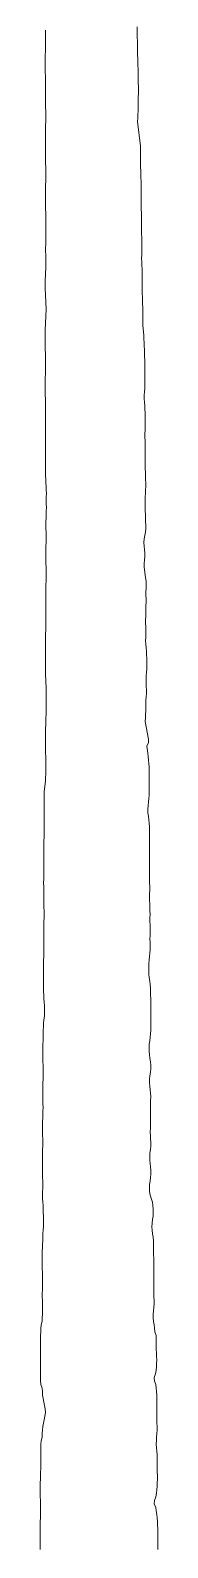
# Model space of a CAD drawing. Extents: x -16 to 11205, y -14909 to 147.
# Drawn here: x 55.02 to 55.73, y 16 to 25.16 of the extents above; entities that cross this region are included whole.
import ezdxf

# ---------------------------------------------------------------- set-up
doc = ezdxf.new("R2010")
doc.units = 0
doc.layers.get('0').update_dxf_attribs({"color": 1, "linetype": 'CONTINUOUS', "lineweight": 15, "true_color": 0xff0000})

msp = doc.modelspace()

# ---------------------------------------------------------------- linework, layer by layer
for p, q in [((55.0536, 25.1555), (55.0538, 25.1343)), ((55.0538, 25.1343), (55.0541, 25.1131)), ((55.0541, 25.1131), (55.0543, 25.092)), ((55.0543, 25.092), (55.0544, 25.0708)), ((55.6059, 25.1553), (55.6058, 25.1765)), ((55.6061, 25.1341), (55.6059, 25.1553)), ((55.6065, 25.113), (55.6061, 25.1341)), ((55.607, 25.0918), (55.6065, 25.113)), ((55.6074, 25.0707), (55.607, 25.0918)), ((55.053, 25.0074), (55.0525, 24.9862)), ((55.0536, 25.0285), (55.053, 25.0074)), ((55.0542, 25.0497), (55.0536, 25.0285)), ((55.0544, 25.0708), (55.0542, 25.0497)), ((55.6077, 25.0495), (55.6074, 25.0707)), ((55.6081, 25.0283), (55.6077, 25.0495)), ((55.6085, 25.0072), (55.6081, 25.0283)), ((55.6088, 24.986), (55.6085, 25.0072)), ((55.0525, 24.9862), (55.0523, 24.9649)), ((55.0523, 24.9649), (55.0524, 24.9437)), ((55.0524, 24.9437), (55.0527, 24.9225)), ((55.0527, 24.9225), (55.0533, 24.9013)), ((55.6093, 24.9648), (55.6088, 24.986)), ((55.61, 24.9437), (55.6093, 24.9648)), ((55.6106, 24.9225), (55.61, 24.9437)), ((55.6111, 24.9014), (55.6106, 24.9225)), ((55.0533, 24.9013), (55.0541, 24.8801)), ((55.0541, 24.8801), (55.0548, 24.859)), ((55.055, 24.8167), (55.0545, 24.7956)), ((55.0548, 24.859), (55.0552, 24.8379)), ((55.0552, 24.8379), (55.055, 24.8167)), ((55.6115, 24.8802), (55.6111, 24.9014)), ((55.612, 24.859), (55.6115, 24.8802)), ((55.6125, 24.8378), (55.612, 24.859)), ((55.6129, 24.8167), (55.6125, 24.8378)), ((55.613, 24.7954), (55.6129, 24.8167)), ((55.054, 24.7744), (55.0538, 24.7532)), ((55.0538, 24.7532), (55.0539, 24.732)), ((55.0539, 24.732), (55.0543, 24.7108)), ((55.0545, 24.7956), (55.054, 24.7744)), ((55.6116, 24.7107), (55.6118, 24.7319)), ((55.6118, 24.7319), (55.6123, 24.7531)), ((55.6123, 24.7531), (55.6128, 24.7742)), ((55.6128, 24.7742), (55.613, 24.7954)), ((55.0543, 24.7108), (55.0549, 24.6897)), ((55.0549, 24.6897), (55.0556, 24.6685)), ((55.0556, 24.6685), (55.0559, 24.6474)), ((55.0559, 24.6474), (55.0559, 24.6262)), ((55.6086, 24.6261), (55.61, 24.6472)), ((55.61, 24.6472), (55.611, 24.6684)), ((55.611, 24.6684), (55.6116, 24.6895)), ((55.6116, 24.6895), (55.6116, 24.7107)), ((55.0543, 24.5415), (55.0541, 24.5204)), ((55.0546, 24.5627), (55.0543, 24.5415)), ((55.0551, 24.5839), (55.0546, 24.5627)), ((55.0556, 24.6051), (55.0551, 24.5839)), ((55.0559, 24.6262), (55.0556, 24.6051)), ((55.6079, 24.6049), (55.6086, 24.6261)), ((55.6252, 24.4565), (55.6079, 24.6049)), ((55.0541, 24.5204), (55.0542, 24.4992)), ((55.0542, 24.4992), (55.0543, 24.478)), ((55.0543, 24.478), (55.0544, 24.4568)), ((55.0544, 24.4568), (55.0544, 24.4356)), ((55.6256, 24.4354), (55.6252, 24.4565)), ((55.0544, 24.4356), (55.0543, 24.4144)), ((55.0543, 24.4144), (55.0543, 24.3933)), ((55.0543, 24.3933), (55.0544, 24.3721)), ((55.0544, 24.3721), (55.0549, 24.3509)), ((55.625, 24.3719), (55.6252, 24.3931)), ((55.6254, 24.3507), (55.625, 24.3719)), ((55.6252, 24.3931), (55.6256, 24.4143)), ((55.6256, 24.4143), (55.6256, 24.4354)), ((55.0549, 24.3509), (55.0556, 24.3297)), ((55.0556, 24.3297), (55.0559, 24.3086)), ((55.0558, 24.2663), (55.0557, 24.2451)), ((55.0559, 24.2874), (55.0558, 24.2663)), ((55.0559, 24.3086), (55.0559, 24.2874)), ((55.6261, 24.3295), (55.6254, 24.3507)), ((55.6269, 24.3083), (55.6261, 24.3295)), ((55.6277, 24.2872), (55.6269, 24.3083)), ((55.6283, 24.2661), (55.6277, 24.2872)), ((55.629, 24.2449), (55.6283, 24.2661)), ((55.0543, 24.1816), (55.0541, 24.1604)), ((55.0548, 24.2028), (55.0543, 24.1816)), ((55.0553, 24.224), (55.0548, 24.2028)), ((55.0557, 24.2451), (55.0553, 24.224)), ((55.6296, 24.2238), (55.629, 24.2449)), ((55.63, 24.2026), (55.6296, 24.2238)), ((55.6303, 24.1815), (55.63, 24.2026)), ((55.6305, 24.1603), (55.6303, 24.1815)), ((55.0541, 24.1604), (55.0542, 24.1392)), ((55.0542, 24.1392), (55.0546, 24.118)), ((55.0546, 24.118), (55.055, 24.0968)), ((55.055, 24.0968), (55.0554, 24.0757)), ((55.6303, 24.0968), (55.6304, 24.118)), ((55.6304, 24.0756), (55.6303, 24.0968)), ((55.6304, 24.118), (55.6305, 24.1391)), ((55.6305, 24.1391), (55.6305, 24.1603)), ((55.0554, 24.0757), (55.0557, 24.0545)), ((55.0557, 24.0545), (55.056, 24.0333)), ((55.056, 24.0333), (55.0564, 24.0122)), ((55.0564, 24.0122), (55.0569, 23.991)), ((55.0569, 23.991), (55.0572, 23.9699)), ((55.6307, 24.0544), (55.6304, 24.0756)), ((55.6312, 24.0333), (55.6307, 24.0544)), ((55.6316, 24.0121), (55.6312, 24.0333)), ((55.6318, 23.9909), (55.6316, 24.0121)), ((55.6319, 23.9698), (55.6318, 23.9909)), ((55.0567, 23.9064), (55.0562, 23.8852)), ((55.0571, 23.9275), (55.0567, 23.9064)), ((55.0573, 23.9487), (55.0571, 23.9275)), ((55.0572, 23.9699), (55.0573, 23.9487)), ((55.6321, 23.9486), (55.6319, 23.9698)), ((55.6325, 23.9274), (55.6321, 23.9486)), ((55.6331, 23.9063), (55.6325, 23.9274)), ((55.6337, 23.8851), (55.6331, 23.9063)), ((55.0558, 23.864), (55.0554, 23.8429)), ((55.0554, 23.8429), (55.0554, 23.8217)), ((55.0554, 23.8217), (55.0556, 23.8005)), ((55.0562, 23.8852), (55.0558, 23.864)), ((55.6329, 23.8004), (55.6337, 23.8215)), ((55.6342, 23.8639), (55.6337, 23.8851)), ((55.6337, 23.8215), (55.6343, 23.8427)), ((55.6343, 23.8427), (55.6342, 23.8639)), ((55.0555, 23.7159), (55.0547, 23.6948)), ((55.0561, 23.737), (55.0555, 23.7159)), ((55.0556, 23.8005), (55.056, 23.7793)), ((55.056, 23.7793), (55.0562, 23.7582)), ((55.0562, 23.7582), (55.0561, 23.737)), ((55.6324, 23.7792), (55.6329, 23.8004)), ((55.6328, 23.7581), (55.6324, 23.7792)), ((55.6339, 23.7369), (55.6328, 23.7581)), ((55.6352, 23.7158), (55.6339, 23.7369)), ((55.053, 23.6524), (55.0526, 23.6312)), ((55.0526, 23.6312), (55.0526, 23.6099)), ((55.0538, 23.6736), (55.053, 23.6524)), ((55.0547, 23.6948), (55.0538, 23.6736)), ((55.6361, 23.6946), (55.6352, 23.7158)), ((55.6358, 23.6099), (55.6359, 23.631)), ((55.6359, 23.631), (55.6362, 23.6522)), ((55.6363, 23.6734), (55.6361, 23.6946)), ((55.6362, 23.6522), (55.6363, 23.6734)), ((55.0526, 23.6099), (55.0529, 23.5886)), ((55.0529, 23.5886), (55.0536, 23.5674)), ((55.0536, 23.5674), (55.0546, 23.5462)), ((55.0546, 23.5462), (55.0557, 23.5251)), ((55.6358, 23.5887), (55.6358, 23.6099)), ((55.6362, 23.5676), (55.6358, 23.5887)), ((55.6368, 23.5465), (55.6362, 23.5676)), ((55.6376, 23.5253), (55.6368, 23.5465)), ((55.0557, 23.5251), (55.0568, 23.504)), ((55.0568, 23.504), (55.0576, 23.4829)), ((55.0575, 23.4618), (55.0571, 23.4406)), ((55.0576, 23.4829), (55.0575, 23.4618)), ((55.6385, 23.5042), (55.6376, 23.5253)), ((55.6393, 23.483), (55.6385, 23.5042)), ((55.6396, 23.4617), (55.6393, 23.483)), ((55.6396, 23.4405), (55.6396, 23.4617)), ((55.0533, 23.356), (55.0531, 23.3348)), ((55.0539, 23.3772), (55.0533, 23.356)), ((55.055, 23.3984), (55.0539, 23.3772)), ((55.0561, 23.4195), (55.055, 23.3984)), ((55.0571, 23.4406), (55.0561, 23.4195)), ((55.6392, 23.377), (55.6393, 23.3981)), ((55.6458, 23.3132), (55.6392, 23.377)), ((55.6393, 23.3981), (55.6395, 23.4193)), ((55.6395, 23.4193), (55.6396, 23.4405)), ((55.0531, 23.2712), (55.053, 23.25)), ((55.0531, 23.3348), (55.0531, 23.3136)), ((55.0531, 23.3136), (55.0532, 23.2924)), ((55.0532, 23.2924), (55.0531, 23.2712)), ((55.6462, 23.292), (55.6458, 23.3132)), ((55.6467, 23.2708), (55.6462, 23.292)), ((55.6476, 23.2496), (55.6467, 23.2708)), ((55.053, 23.25), (55.0533, 23.2288)), ((55.0533, 23.2288), (55.0537, 23.2076)), ((55.0537, 23.2076), (55.054, 23.1865)), ((55.054, 23.1865), (55.0542, 23.1653)), ((55.6486, 23.2285), (55.6476, 23.2496)), ((55.6497, 23.2074), (55.6486, 23.2285)), ((55.6504, 23.1863), (55.6497, 23.2074)), ((55.6509, 23.1652), (55.6504, 23.1863)), ((55.0537, 23.0807), (55.0534, 23.0595)), ((55.0539, 23.1019), (55.0537, 23.0807)), ((55.0541, 23.123), (55.0539, 23.1019)), ((55.0542, 23.1442), (55.0541, 23.123)), ((55.0542, 23.1653), (55.0542, 23.1442)), ((55.6511, 23.144), (55.6509, 23.1652)), ((55.6512, 23.1229), (55.6511, 23.144)), ((55.6511, 23.1017), (55.6512, 23.1229)), ((55.6512, 23.0805), (55.6511, 23.1017)), ((55.6514, 23.0594), (55.6512, 23.0805)), ((55.0532, 23.0384), (55.0529, 23.0172)), ((55.0529, 23.0172), (55.0529, 22.9959)), ((55.0529, 22.9959), (55.053, 22.9747)), ((55.0534, 23.0595), (55.0532, 23.0384)), ((55.6491, 22.9748), (55.6507, 22.996)), ((55.6507, 22.996), (55.6517, 23.0171)), ((55.6517, 23.0382), (55.6514, 23.0594)), ((55.6517, 23.0171), (55.6517, 23.0382)), ((55.053, 22.9747), (55.0534, 22.9536)), ((55.0534, 22.9536), (55.0538, 22.9324)), ((55.0538, 22.9324), (55.0541, 22.9112)), ((55.0541, 22.9112), (55.0543, 22.8901)), ((55.6481, 22.9535), (55.6491, 22.9748)), ((55.6485, 22.9322), (55.6481, 22.9535)), ((55.6501, 22.911), (55.6485, 22.9322)), ((55.6518, 22.8899), (55.6501, 22.911)), ((55.0539, 22.8266), (55.0538, 22.8054)), ((55.0538, 22.8054), (55.0542, 22.7842)), ((55.0541, 22.8478), (55.0539, 22.8266)), ((55.0543, 22.8689), (55.0541, 22.8478)), ((55.0543, 22.8901), (55.0543, 22.8689)), ((55.6526, 22.8688), (55.6518, 22.8899)), ((55.6528, 22.8476), (55.6526, 22.8688)), ((55.6528, 22.8265), (55.6528, 22.8476)), ((55.6529, 22.8053), (55.6528, 22.8265)), ((55.653, 22.7841), (55.6529, 22.8053)), ((55.0542, 22.7842), (55.0546, 22.763)), ((55.0546, 22.763), (55.055, 22.7419)), ((55.055, 22.7419), (55.0553, 22.7207)), ((55.0553, 22.7207), (55.0554, 22.6995)), ((55.6525, 22.7206), (55.6527, 22.7418)), ((55.6525, 22.6994), (55.6525, 22.7206)), ((55.6527, 22.7418), (55.6529, 22.763)), ((55.6529, 22.763), (55.653, 22.7841)), ((55.0552, 22.6361), (55.055, 22.6149)), ((55.0553, 22.6572), (55.0552, 22.6361)), ((55.0554, 22.6784), (55.0553, 22.6572)), ((55.0554, 22.6995), (55.0554, 22.6784)), ((55.6527, 22.6783), (55.6525, 22.6994)), ((55.6529, 22.6571), (55.6527, 22.6783)), ((55.6533, 22.6359), (55.6529, 22.6571)), ((55.6535, 22.6148), (55.6533, 22.6359)), ((55.0544, 22.5302), (55.0543, 22.509)), ((55.0545, 22.5514), (55.0544, 22.5302)), ((55.0546, 22.5726), (55.0545, 22.5514)), ((55.0548, 22.5937), (55.0546, 22.5726)), ((55.055, 22.6149), (55.0548, 22.5937)), ((55.6536, 22.5936), (55.6535, 22.6148)), ((55.6535, 22.5724), (55.6536, 22.5936)), ((55.6535, 22.5512), (55.6535, 22.5724)), ((55.6537, 22.5301), (55.6535, 22.5512)), ((55.6542, 22.5089), (55.6537, 22.5301)), ((55.0543, 22.509), (55.0545, 22.4877)), ((55.0545, 22.4877), (55.055, 22.4665)), ((55.055, 22.4665), (55.056, 22.4453)), ((55.056, 22.4453), (55.0574, 22.4242)), ((55.6549, 22.4877), (55.6542, 22.5089)), ((55.6558, 22.4666), (55.6549, 22.4877)), ((55.6565, 22.4454), (55.6558, 22.4666)), ((55.6568, 22.4242), (55.6565, 22.4454)), ((55.0574, 22.4242), (55.0587, 22.4031)), ((55.0587, 22.4031), (55.0594, 22.382)), ((55.0595, 22.3608), (55.0593, 22.3396)), ((55.0594, 22.382), (55.0595, 22.3608)), ((55.6541, 22.3396), (55.6553, 22.3607)), ((55.6553, 22.3607), (55.6563, 22.3819)), ((55.6563, 22.3819), (55.6568, 22.403)), ((55.6568, 22.403), (55.6568, 22.4242)), ((55.0593, 22.255), (55.0585, 22.2338)), ((55.0593, 22.3396), (55.0591, 22.3185)), ((55.0591, 22.3185), (55.0592, 22.2973)), ((55.0592, 22.2973), (55.0595, 22.2761)), ((55.0595, 22.2761), (55.0593, 22.255)), ((55.6532, 22.2972), (55.6533, 22.3184)), ((55.6538, 22.276), (55.6532, 22.2972)), ((55.6533, 22.3184), (55.6541, 22.3396)), ((55.6546, 22.2548), (55.6538, 22.276)), ((55.6554, 22.2337), (55.6546, 22.2548)), ((55.0566, 22.1915), (55.0565, 22.1703)), ((55.0565, 22.1703), (55.057, 22.1491)), ((55.0575, 22.2127), (55.0566, 22.1915)), ((55.0585, 22.2338), (55.0575, 22.2127)), ((55.656, 22.2125), (55.6554, 22.2337)), ((55.6566, 22.1913), (55.656, 22.2125)), ((55.6571, 22.1701), (55.6566, 22.1913)), ((55.6569, 22.1489), (55.6571, 22.1701)), ((55.057, 22.1491), (55.0579, 22.1279)), ((55.0579, 22.1279), (55.0585, 22.1067)), ((55.0586, 22.0856), (55.058, 22.0645)), ((55.0585, 22.1067), (55.0586, 22.0856)), ((55.6458, 22.0645), (55.6472, 22.0861)), ((55.6472, 22.0861), (55.6509, 22.1071)), ((55.6509, 22.1071), (55.6548, 22.1279)), ((55.6548, 22.1279), (55.6569, 22.1489)), ((55.056, 22.0222), (55.0555, 22.0009)), ((55.0555, 22.0009), (55.0556, 21.9797)), ((55.0556, 21.9797), (55.0563, 21.9585)), ((55.0569, 22.0433), (55.056, 22.0222)), ((55.058, 22.0645), (55.0569, 22.0433)), ((55.6475, 22.043), (55.6458, 22.0645)), ((55.6504, 22.0218), (55.6475, 22.043)), ((55.6501, 21.9586), (55.6519, 21.9797)), ((55.6521, 22.0007), (55.6504, 22.0218)), ((55.6519, 21.9797), (55.6521, 22.0007)), ((55.0563, 21.9585), (55.0573, 21.9373)), ((55.0573, 21.9373), (55.058, 21.9162)), ((55.058, 21.9162), (55.0584, 21.895)), ((55.0584, 21.895), (55.0585, 21.8739)), ((55.6469, 21.9157), (55.6478, 21.9373)), ((55.6565, 21.8527), (55.6469, 21.9157)), ((55.6478, 21.9373), (55.6501, 21.9586)), ((55.0573, 21.8104), (55.0565, 21.7893)), ((55.058, 21.8316), (55.0573, 21.8104)), ((55.0583, 21.8527), (55.058, 21.8316)), ((55.0585, 21.8739), (55.0583, 21.8527)), ((55.659, 21.8317), (55.6565, 21.8527)), ((55.6588, 21.7891), (55.6594, 21.8104)), ((55.6594, 21.8104), (55.659, 21.8317)), ((55.0565, 21.7893), (55.0559, 21.7681)), ((55.0559, 21.7681), (55.0559, 21.7469)), ((55.0559, 21.7469), (55.0562, 21.7256)), ((55.0562, 21.7256), (55.0567, 21.7045)), ((55.0567, 21.7045), (55.057, 21.6833)), ((55.6583, 21.6832), (55.6587, 21.7044)), ((55.6584, 21.7679), (55.6588, 21.7891)), ((55.6585, 21.7467), (55.6584, 21.7679)), ((55.6587, 21.7256), (55.6585, 21.7467)), ((55.6587, 21.7044), (55.6587, 21.7256)), ((55.057, 21.6833), (55.0571, 21.6621)), ((55.0571, 21.6621), (55.0571, 21.641)), ((55.0571, 21.641), (55.0571, 21.6198)), ((55.0571, 21.6198), (55.0571, 21.5987)), ((55.6565, 21.5985), (55.6571, 21.6197)), ((55.6571, 21.6197), (55.6576, 21.6408)), ((55.6576, 21.6408), (55.658, 21.662)), ((55.658, 21.662), (55.6583, 21.6832)), ((55.0558, 21.5352), (55.0551, 21.5141)), ((55.0564, 21.5564), (55.0558, 21.5352)), ((55.0568, 21.5775), (55.0564, 21.5564)), ((55.0571, 21.5987), (55.0568, 21.5775)), ((55.6565, 21.5774), (55.6565, 21.5985)), ((55.6573, 21.5562), (55.6565, 21.5774)), ((55.658, 21.535), (55.6573, 21.5562)), ((55.658, 21.5139), (55.658, 21.535)), ((55.0542, 21.4717), (55.0541, 21.4505)), ((55.0541, 21.4505), (55.0542, 21.4293)), ((55.0546, 21.4929), (55.0542, 21.4717)), ((55.0542, 21.4293), (55.0542, 21.4081)), ((55.0551, 21.5141), (55.0546, 21.4929)), ((55.6566, 21.4715), (55.6572, 21.4927)), ((55.6571, 21.4504), (55.6566, 21.4715)), ((55.6587, 21.4293), (55.6571, 21.4504)), ((55.6572, 21.4927), (55.658, 21.5139)), ((55.6608, 21.4083), (55.6587, 21.4293)), ((55.0542, 21.4081), (55.0542, 21.3869)), ((55.0542, 21.3869), (55.0542, 21.3657)), ((55.0542, 21.3657), (55.0544, 21.3446)), ((55.0544, 21.3446), (55.0545, 21.3234)), ((55.6626, 21.3872), (55.6608, 21.4083)), ((55.6638, 21.3659), (55.6626, 21.3872)), ((55.6643, 21.3446), (55.6638, 21.3659)), ((55.6644, 21.3232), (55.6643, 21.3446)), ((55.0545, 21.3234), (55.0545, 21.3022)), ((55.0545, 21.3022), (55.0547, 21.281)), ((55.0547, 21.281), (55.0552, 21.2597)), ((55.0552, 21.2597), (55.0562, 21.2386)), ((55.6589, 21.2385), (55.66, 21.2596)), ((55.66, 21.2596), (55.6618, 21.2807)), ((55.6618, 21.2807), (55.6634, 21.3018)), ((55.6634, 21.3018), (55.6644, 21.3232)), ((55.0562, 21.2386), (55.057, 21.2174)), ((55.057, 21.2174), (55.0576, 21.1963)), ((55.0576, 21.1963), (55.0581, 21.1751)), ((55.0581, 21.1751), (55.0586, 21.154)), ((55.0586, 21.154), (55.0591, 21.1328)), ((55.659, 21.2174), (55.6589, 21.2385)), ((55.6601, 21.1963), (55.659, 21.2174)), ((55.6595, 21.1326), (55.6608, 21.1538)), ((55.661, 21.175), (55.6601, 21.1963)), ((55.6608, 21.1538), (55.661, 21.175)), ((55.059, 21.0694), (55.0585, 21.0482)), ((55.0593, 21.0905), (55.059, 21.0694)), ((55.0591, 21.1328), (55.0594, 21.1117)), ((55.0594, 21.1117), (55.0593, 21.0905)), ((55.6571, 21.0904), (55.6579, 21.1115)), ((55.6572, 21.0692), (55.6571, 21.0904)), ((55.6573, 21.048), (55.6572, 21.0692)), ((55.6579, 21.1115), (55.6595, 21.1326)), ((55.0565, 20.9848), (55.0559, 20.9636)), ((55.0571, 21.006), (55.0565, 20.9848)), ((55.0579, 21.0271), (55.0571, 21.006)), ((55.0585, 21.0482), (55.0579, 21.0271)), ((55.6543, 20.9845), (55.6551, 21.0057)), ((55.6739, 20.8785), (55.6543, 20.9845)), ((55.6551, 21.0057), (55.6566, 21.0269)), ((55.6566, 21.0269), (55.6573, 21.048)), ((55.0548, 20.9001), (55.0546, 20.8789)), ((55.0546, 20.8789), (55.0546, 20.8576)), ((55.0551, 20.9213), (55.0548, 20.9001)), ((55.0554, 20.9424), (55.0551, 20.9213)), ((55.0559, 20.9636), (55.0554, 20.9424)), ((55.6728, 20.8575), (55.6739, 20.8785)), ((55.0546, 20.8576), (55.0548, 20.8364)), ((55.0548, 20.8364), (55.055, 20.8152)), ((55.055, 20.8152), (55.0554, 20.7941)), ((55.0554, 20.7941), (55.0557, 20.7729)), ((55.6634, 20.8363), (55.6728, 20.8575)), ((55.6689, 20.7936), (55.6634, 20.8363)), ((55.6715, 20.7723), (55.6689, 20.7936)), ((55.0557, 20.7729), (55.0558, 20.7517)), ((55.0558, 20.7517), (55.056, 20.7306)), ((55.056, 20.7306), (55.0562, 20.7095)), ((55.0562, 20.7095), (55.0563, 20.6884)), ((55.6745, 20.7513), (55.6715, 20.7723)), ((55.6763, 20.7303), (55.6745, 20.7513)), ((55.6768, 20.7092), (55.6763, 20.7303)), ((55.6767, 20.6881), (55.6768, 20.7092)), ((55.0535, 20.6251), (55.046, 20.5611)), ((55.0548, 20.6462), (55.0535, 20.6251)), ((55.0559, 20.6673), (55.0548, 20.6462)), ((55.0563, 20.6884), (55.0559, 20.6673)), ((55.6768, 20.667), (55.6767, 20.6881)), ((55.6769, 20.6458), (55.6768, 20.667)), ((55.6768, 20.6035), (55.6769, 20.6246)), ((55.6769, 20.5823), (55.6768, 20.6035)), ((55.6769, 20.6246), (55.6769, 20.6458)), ((55.046, 20.5611), (55.0459, 20.54)), ((55.0459, 20.54), (55.046, 20.5189)), ((55.046, 20.5189), (55.0465, 20.4977)), ((55.6743, 20.4979), (55.6766, 20.5189)), ((55.6766, 20.5189), (55.6775, 20.54)), ((55.6773, 20.5611), (55.6769, 20.5823)), ((55.6775, 20.54), (55.6773, 20.5611)), ((55.0463, 20.4342), (55.046, 20.413)), ((55.0467, 20.4554), (55.0463, 20.4342)), ((55.0465, 20.4977), (55.0468, 20.4765)), ((55.0468, 20.4765), (55.0467, 20.4554)), ((55.6698, 20.4554), (55.6714, 20.4768)), ((55.6704, 20.4338), (55.6698, 20.4554)), ((55.6727, 20.4125), (55.6704, 20.4338)), ((55.6714, 20.4768), (55.6743, 20.4979)), ((55.046, 20.413), (55.046, 20.3919)), ((55.046, 20.3919), (55.0464, 20.3707)), ((55.0464, 20.3707), (55.0467, 20.3495)), ((55.0467, 20.3283), (55.0465, 20.307)), ((55.0467, 20.3495), (55.0467, 20.3283)), ((55.6754, 20.3915), (55.6727, 20.4125)), ((55.6775, 20.3705), (55.6754, 20.3915)), ((55.6787, 20.3494), (55.6775, 20.3705)), ((55.6793, 20.3282), (55.6787, 20.3494)), ((55.6793, 20.3071), (55.6793, 20.3282)), ((55.0439, 20.2435), (55.0434, 20.2224)), ((55.0448, 20.2647), (55.0439, 20.2435)), ((55.0458, 20.2858), (55.0448, 20.2647)), ((55.0465, 20.307), (55.0458, 20.2858)), ((55.6789, 20.2224), (55.679, 20.2435)), ((55.679, 20.2435), (55.6791, 20.2647)), ((55.6791, 20.2647), (55.6792, 20.2859)), ((55.6792, 20.2859), (55.6793, 20.3071)), ((55.0434, 20.2224), (55.0434, 20.2013)), ((55.0434, 20.2013), (55.0437, 20.1801)), ((55.0437, 20.1801), (55.044, 20.159)), ((55.044, 20.159), (55.0442, 20.1378)), ((55.679, 20.2012), (55.6789, 20.2224)), ((55.6792, 20.18), (55.679, 20.2012)), ((55.6796, 20.1589), (55.6792, 20.18)), ((55.6801, 20.1377), (55.6796, 20.1589)), ((55.0438, 20.0742), (55.0435, 20.0531)), ((55.044, 20.0954), (55.0438, 20.0742)), ((55.0442, 20.1166), (55.044, 20.0954)), ((55.0442, 20.1378), (55.0442, 20.1166)), ((55.6791, 20.053), (55.6794, 20.0742)), ((55.6794, 20.0742), (55.6799, 20.0953)), ((55.6799, 20.0953), (55.6802, 20.1165)), ((55.6802, 20.1165), (55.6801, 20.1377)), ((55.0434, 20.0319), (55.0433, 20.0108)), ((55.0433, 20.0108), (55.0434, 19.9896)), ((55.0435, 20.0531), (55.0434, 20.0319)), ((55.0434, 19.9896), (55.0435, 19.9684)), ((55.0435, 19.9684), (55.0436, 19.9473)), ((55.6794, 20.0318), (55.6791, 20.053)), ((55.6802, 20.0107), (55.6794, 20.0318)), ((55.681, 19.9895), (55.6802, 20.0107)), ((55.6804, 19.9471), (55.6809, 19.9683)), ((55.6809, 19.9683), (55.681, 19.9895)), ((55.0436, 19.9473), (55.0437, 19.9261)), ((55.0437, 19.9261), (55.044, 19.905)), ((55.044, 19.905), (55.0445, 19.8838)), ((55.0445, 19.8838), (55.0452, 19.8626)), ((55.6801, 19.926), (55.6804, 19.9471)), ((55.6804, 19.9048), (55.6801, 19.926)), ((55.6813, 19.8837), (55.6804, 19.9048)), ((55.6822, 19.8625), (55.6813, 19.8837)), ((55.0452, 19.8626), (55.0458, 19.8414)), ((55.0458, 19.799), (55.0453, 19.7778)), ((55.0458, 19.8414), (55.046, 19.8202)), ((55.046, 19.8202), (55.0458, 19.799)), ((55.6826, 19.8413), (55.6822, 19.8625)), ((55.6827, 19.8201), (55.6826, 19.8413)), ((55.6826, 19.799), (55.6827, 19.8201)), ((55.6826, 19.7778), (55.6826, 19.799)), ((55.0443, 19.6932), (55.0442, 19.672)), ((55.0444, 19.7143), (55.0443, 19.6932)), ((55.0445, 19.7355), (55.0444, 19.7143)), ((55.0448, 19.7566), (55.0445, 19.7355)), ((55.0453, 19.7778), (55.0448, 19.7566)), ((55.6828, 19.7566), (55.6826, 19.7778)), ((55.6826, 19.6719), (55.6827, 19.6931)), ((55.6827, 19.6931), (55.6831, 19.7142)), ((55.6831, 19.7354), (55.6828, 19.7566)), ((55.6831, 19.7142), (55.6831, 19.7354)), ((55.044, 19.6296), (55.0438, 19.6085)), ((55.0438, 19.6085), (55.0438, 19.5873)), ((55.0441, 19.6508), (55.044, 19.6296)), ((55.0442, 19.672), (55.0441, 19.6508)), ((55.6825, 19.587), (55.6835, 19.6082)), ((55.6829, 19.6507), (55.6826, 19.6719)), ((55.6834, 19.6295), (55.6829, 19.6507)), ((55.6835, 19.6082), (55.6834, 19.6295)), ((55.0429, 19.5238), (55.0425, 19.5026)), ((55.0433, 19.5449), (55.0429, 19.5238)), ((55.0436, 19.5661), (55.0433, 19.5449)), ((55.0438, 19.5873), (55.0436, 19.5661)), ((55.6748, 19.5026), (55.6759, 19.5239)), ((55.6759, 19.5239), (55.6781, 19.545)), ((55.6781, 19.545), (55.6804, 19.566)), ((55.6804, 19.566), (55.6825, 19.587)), ((55.0425, 19.5026), (55.0422, 19.4815)), ((55.0422, 19.4815), (55.0422, 19.4603)), ((55.0422, 19.4603), (55.0422, 19.4391)), ((55.0422, 19.4391), (55.0424, 19.418)), ((55.0424, 19.418), (55.0426, 19.3968)), ((55.6749, 19.4812), (55.6748, 19.5026)), ((55.6763, 19.46), (55.6749, 19.4812)), ((55.6786, 19.4389), (55.6763, 19.46)), ((55.6809, 19.418), (55.6786, 19.4389)), ((55.683, 19.397), (55.6809, 19.418)), ((55.0426, 19.3968), (55.0427, 19.3757)), ((55.0427, 19.3757), (55.043, 19.3545)), ((55.043, 19.3545), (55.0435, 19.3334)), ((55.0435, 19.3334), (55.0445, 19.3123)), ((55.6847, 19.3759), (55.683, 19.397)), ((55.686, 19.3547), (55.6847, 19.3759)), ((55.6865, 19.3334), (55.686, 19.3547)), ((55.6868, 19.3122), (55.6865, 19.3334)), ((55.0445, 19.3123), (55.0461, 19.2912)), ((55.0461, 19.2912), (55.0477, 19.27)), ((55.0477, 19.27), (55.0489, 19.2486)), ((55.0489, 19.2486), (55.0489, 19.2272)), ((55.6869, 19.2909), (55.6868, 19.3122)), ((55.6871, 19.2697), (55.6869, 19.2909)), ((55.6873, 19.2485), (55.6871, 19.2697)), ((55.6873, 19.2273), (55.6873, 19.2485)), ((55.0419, 19.1427), (55.0412, 19.1215)), ((55.0432, 19.1637), (55.0419, 19.1427)), ((55.0452, 19.1848), (55.0432, 19.1637)), ((55.0474, 19.2059), (55.0452, 19.1848)), ((55.0489, 19.2272), (55.0474, 19.2059)), ((55.6873, 19.2061), (55.6873, 19.2273)), ((55.6873, 19.1849), (55.6873, 19.2061)), ((55.6874, 19.1637), (55.6873, 19.1849)), ((55.6876, 19.1424), (55.6874, 19.1637)), ((55.6874, 19.1211), (55.6876, 19.1424)), ((55.0398, 19.0581), (55.0393, 19.0369)), ((55.0403, 19.0792), (55.0398, 19.0581)), ((55.0408, 19.1004), (55.0403, 19.0792)), ((55.0412, 19.1215), (55.0408, 19.1004)), ((55.6786, 19.0368), (55.6813, 19.0578)), ((55.6813, 19.0578), (55.6842, 19.0787)), ((55.6842, 19.0787), (55.6863, 19.0998)), ((55.6863, 19.0998), (55.6874, 19.1211)), ((55.0388, 19.0157), (55.0386, 18.9945)), ((55.0386, 18.9945), (55.0388, 18.9734)), ((55.0393, 19.0369), (55.0388, 19.0157)), ((55.0388, 18.9734), (55.0389, 18.9522)), ((55.677, 19.0156), (55.6786, 19.0368)), ((55.6772, 18.9943), (55.677, 19.0156)), ((55.6793, 18.9732), (55.6772, 18.9943)), ((55.6824, 18.9523), (55.6793, 18.9732)), ((55.0389, 18.9522), (55.0391, 18.931)), ((55.0391, 18.931), (55.0394, 18.9098)), ((55.0394, 18.9098), (55.0398, 18.8887)), ((55.0398, 18.8887), (55.0401, 18.8675)), ((55.0401, 18.8675), (55.04, 18.8463)), ((55.6819, 18.8461), (55.6847, 18.8672)), ((55.6855, 18.9312), (55.6824, 18.9523)), ((55.6847, 18.8672), (55.6869, 18.8884)), ((55.6872, 18.9099), (55.6855, 18.9312)), ((55.6869, 18.8884), (55.6872, 18.9099)), ((55.0389, 18.7828), (55.0387, 18.7617)), ((55.0391, 18.804), (55.0389, 18.7828)), ((55.0395, 18.8252), (55.0391, 18.804)), ((55.04, 18.8463), (55.0395, 18.8252)), ((55.6802, 18.825), (55.6819, 18.8461)), ((55.6803, 18.8039), (55.6802, 18.825)), ((55.6822, 18.7828), (55.6803, 18.8039)), ((55.6845, 18.7618), (55.6822, 18.7828)), ((55.0385, 18.7405), (55.0383, 18.7193)), ((55.0383, 18.7193), (55.0384, 18.6981)), ((55.0384, 18.6981), (55.0389, 18.677)), ((55.0387, 18.7617), (55.0385, 18.7405)), ((55.6862, 18.7406), (55.6845, 18.7618)), ((55.6867, 18.7193), (55.6862, 18.7406)), ((55.6863, 18.6768), (55.6864, 18.6981)), ((55.6864, 18.6981), (55.6867, 18.7193)), ((55.0377, 18.5923), (55.037, 18.5712)), ((55.0385, 18.6135), (55.0377, 18.5923)), ((55.0393, 18.6346), (55.0385, 18.6135)), ((55.0389, 18.677), (55.0394, 18.6558)), ((55.0394, 18.6558), (55.0393, 18.6346)), ((55.6854, 18.5709), (55.6855, 18.5921)), ((55.6855, 18.5921), (55.6858, 18.6133)), ((55.6858, 18.6133), (55.6862, 18.6345)), ((55.6862, 18.6345), (55.6863, 18.6556)), ((55.6863, 18.6556), (55.6863, 18.6768)), ((55.037, 18.5712), (55.0369, 18.55)), ((55.0369, 18.55), (55.037, 18.5288)), ((55.037, 18.5288), (55.0371, 18.5076)), ((55.0371, 18.5076), (55.0372, 18.4864)), ((55.6846, 18.5075), (55.685, 18.5286)), ((55.685, 18.4864), (55.6846, 18.5075)), ((55.685, 18.5286), (55.6855, 18.5498)), ((55.6855, 18.5498), (55.6854, 18.5709)), ((55.0372, 18.4864), (55.0375, 18.4652)), ((55.0376, 18.4229), (55.0373, 18.4018)), ((55.0375, 18.4652), (55.0376, 18.4441)), ((55.0376, 18.4441), (55.0376, 18.4229)), ((55.6866, 18.4652), (55.685, 18.4864)), ((55.6855, 18.4013), (55.688, 18.4225)), ((55.6882, 18.4439), (55.6866, 18.4652)), ((55.688, 18.4225), (55.6882, 18.4439)), ((55.0355, 18.317), (55.0354, 18.2958)), ((55.0359, 18.3382), (55.0355, 18.317)), ((55.0363, 18.3594), (55.0359, 18.3382)), ((55.0367, 18.3806), (55.0363, 18.3594)), ((55.0373, 18.4018), (55.0367, 18.3806)), ((55.681, 18.3593), (55.6826, 18.3803)), ((55.6818, 18.3381), (55.681, 18.3593)), ((55.6841, 18.3171), (55.6818, 18.3381)), ((55.6826, 18.3803), (55.6855, 18.4013)), ((55.6863, 18.296), (55.6841, 18.3171)), ((55.0354, 18.2958), (55.0357, 18.2746)), ((55.0357, 18.2746), (55.0363, 18.2534)), ((55.0363, 18.2534), (55.0371, 18.2322)), ((55.0371, 18.2322), (55.0379, 18.2111)), ((55.6831, 18.2109), (55.6857, 18.232)), ((55.6857, 18.232), (55.6873, 18.2532)), ((55.6876, 18.2746), (55.6863, 18.296)), ((55.6873, 18.2532), (55.6876, 18.2746)), ((55.0373, 18.1477), (55.0368, 18.1264)), ((55.038, 18.1688), (55.0373, 18.1477)), ((55.0379, 18.2111), (55.0382, 18.19)), ((55.0382, 18.19), (55.038, 18.1688)), ((55.6793, 18.1687), (55.6805, 18.1899)), ((55.6803, 18.1475), (55.6793, 18.1687)), ((55.6834, 18.1267), (55.6803, 18.1475)), ((55.6805, 18.1899), (55.6831, 18.2109)), ((55.0368, 18.1264), (55.0371, 18.1052)), ((55.0371, 18.1052), (55.0383, 18.084)), ((55.0383, 18.084), (55.0397, 18.0629)), ((55.0397, 18.0629), (55.0407, 18.0418)), ((55.0407, 18.0418), (55.0412, 18.0206)), ((55.698, 18.0834), (55.6834, 18.1267)), ((55.7002, 18.0626), (55.698, 18.0834)), ((55.7015, 18.0416), (55.7002, 18.0626)), ((55.7019, 18.0205), (55.7015, 18.0416)), ((55.0412, 18.0206), (55.0415, 17.9995)), ((55.042, 17.9571), (55.0414, 17.936)), ((55.0415, 17.9995), (55.0418, 17.9783)), ((55.0418, 17.9783), (55.042, 17.9571)), ((55.6944, 17.9357), (55.6956, 17.9572)), ((55.6956, 17.9572), (55.6984, 17.9784)), ((55.6984, 17.9784), (55.7009, 17.9994)), ((55.7009, 17.9994), (55.7019, 18.0205)), ((55.0383, 17.8726), (55.0375, 17.8515)), ((55.0393, 17.8937), (55.0383, 17.8726)), ((55.0404, 17.9148), (55.0393, 17.8937)), ((55.0414, 17.936), (55.0404, 17.9148)), ((55.6956, 17.9143), (55.6944, 17.9357)), ((55.6985, 17.8931), (55.6956, 17.9143)), ((55.7014, 17.8722), (55.6985, 17.8931)), ((55.7032, 17.8512), (55.7014, 17.8722)), ((55.0345, 17.7667), (55.034, 17.7455)), ((55.0351, 17.788), (55.0345, 17.7667)), ((55.0359, 17.8092), (55.0351, 17.788)), ((55.0368, 17.8303), (55.0359, 17.8092)), ((55.0375, 17.8515), (55.0368, 17.8303)), ((55.7038, 17.83), (55.7032, 17.8512)), ((55.7038, 17.8088), (55.7038, 17.83)), ((55.7038, 17.7877), (55.7038, 17.8088)), ((55.7043, 17.7665), (55.7038, 17.7877)), ((55.7051, 17.7453), (55.7043, 17.7665)), ((55.034, 17.7455), (55.034, 17.7242)), ((55.034, 17.7242), (55.0345, 17.7029)), ((55.0345, 17.7029), (55.035, 17.6818)), ((55.035, 17.6818), (55.0357, 17.6606)), ((55.7059, 17.7242), (55.7051, 17.7453)), ((55.7065, 17.703), (55.7059, 17.7242)), ((55.7062, 17.6606), (55.7066, 17.6818)), ((55.7066, 17.6818), (55.7065, 17.703)), ((55.0357, 17.6606), (55.0361, 17.6395)), ((55.0361, 17.5972), (55.0358, 17.5761)), ((55.0361, 17.6395), (55.0362, 17.6183)), ((55.0362, 17.6183), (55.0361, 17.5972)), ((55.7052, 17.5971), (55.7054, 17.6182)), ((55.7053, 17.5759), (55.7052, 17.5971)), ((55.7054, 17.6182), (55.7058, 17.6394)), ((55.7058, 17.6394), (55.7062, 17.6606)), ((55.0354, 17.5549), (55.0351, 17.5337)), ((55.0351, 17.5337), (55.0352, 17.5125)), ((55.0352, 17.5125), (55.0355, 17.4913)), ((55.0358, 17.5761), (55.0354, 17.5549)), ((55.0355, 17.4913), (55.036, 17.4702)), ((55.7057, 17.5548), (55.7053, 17.5759)), ((55.7062, 17.5336), (55.7057, 17.5548)), ((55.7067, 17.5124), (55.7062, 17.5336)), ((55.7072, 17.4912), (55.7067, 17.5124)), ((55.7071, 17.47), (55.7072, 17.4912)), ((55.0358, 17.4068), (55.0353, 17.3857)), ((55.0361, 17.4279), (55.0358, 17.4068)), ((55.036, 17.4702), (55.0362, 17.449)), ((55.0362, 17.449), (55.0361, 17.4279)), ((55.7025, 17.4065), (55.7039, 17.4277)), ((55.7027, 17.3853), (55.7025, 17.4065)), ((55.7039, 17.4277), (55.7058, 17.4488)), ((55.7058, 17.4488), (55.7071, 17.47)), ((55.027, 17.3216), (55.0258, 17.3005)), ((55.0279, 17.3428), (55.027, 17.3216)), ((55.0347, 17.3646), (55.0279, 17.3428)), ((55.0353, 17.3857), (55.0347, 17.3646)), ((55.7047, 17.3643), (55.7027, 17.3853)), ((55.7078, 17.3434), (55.7047, 17.3643)), ((55.7105, 17.3225), (55.7078, 17.3434)), ((55.7121, 17.3013), (55.7105, 17.3225)), ((55.0236, 17.2584), (55.0234, 17.2372)), ((55.0234, 17.2372), (55.0238, 17.2161)), ((55.0246, 17.2794), (55.0236, 17.2584)), ((55.0238, 17.2161), (55.0243, 17.1949)), ((55.0258, 17.3005), (55.0246, 17.2794)), ((55.7195, 17.2792), (55.7121, 17.3013)), ((55.7196, 17.2581), (55.7195, 17.2792)), ((55.7198, 17.237), (55.7196, 17.2581)), ((55.7201, 17.2158), (55.7198, 17.237)), ((55.7206, 17.1947), (55.7201, 17.2158)), ((55.0244, 17.1314), (55.0242, 17.1102)), ((55.0243, 17.1949), (55.0246, 17.1738)), ((55.0245, 17.1526), (55.0244, 17.1314)), ((55.0246, 17.1738), (55.0245, 17.1526)), ((55.7214, 17.1735), (55.7206, 17.1947)), ((55.7223, 17.1524), (55.7214, 17.1735)), ((55.7228, 17.1313), (55.7223, 17.1524)), ((55.7227, 17.1102), (55.7228, 17.1313)), ((55.0242, 17.0891), (55.024, 17.068)), ((55.024, 17.068), (55.024, 17.0468)), ((55.024, 17.0468), (55.0243, 17.0257)), ((55.0242, 17.1102), (55.0242, 17.0891)), ((55.7082, 17.0254), (55.7166, 17.047)), ((55.7166, 17.047), (55.7191, 17.0682)), ((55.7191, 17.0682), (55.7214, 17.0892)), ((55.7214, 17.0892), (55.7227, 17.1102)), ((55.0243, 17.0257), (55.0252, 17.0047)), ((55.0252, 17.0047), (55.0265, 16.9837)), ((55.0265, 16.9837), (55.0341, 16.9613)), ((55.0341, 16.9613), (55.0355, 16.9401)), ((55.0355, 16.9401), (55.0371, 16.919)), ((55.7088, 17.0044), (55.7082, 17.0254)), ((55.718, 16.9826), (55.7088, 17.0044)), ((55.7204, 16.9615), (55.718, 16.9826)), ((55.7222, 16.9405), (55.7204, 16.9615)), ((55.7231, 16.9195), (55.7222, 16.9405)), ((55.0371, 16.919), (55.0394, 16.898)), ((55.0394, 16.898), (55.0435, 16.8775)), ((55.0435, 16.8775), (55.0486, 16.8569)), ((55.0486, 16.8569), (55.0526, 16.8356)), ((55.723, 16.8349), (55.7234, 16.8561)), ((55.7235, 16.8983), (55.7231, 16.9195)), ((55.7234, 16.8561), (55.7235, 16.8772)), ((55.7235, 16.8772), (55.7235, 16.8983)), ((55.0465, 16.7709), (55.0419, 16.7505)), ((55.0509, 16.7918), (55.0465, 16.7709)), ((55.0535, 16.8136), (55.0509, 16.7918)), ((55.0526, 16.8356), (55.0535, 16.8136)), ((55.7229, 16.8137), (55.723, 16.8349)), ((55.723, 16.7925), (55.7229, 16.8137)), ((55.7233, 16.7713), (55.723, 16.7925)), ((55.724, 16.7502), (55.7233, 16.7713)), ((55.0342, 16.6661), (55.0278, 16.6442)), ((55.0343, 16.6875), (55.0342, 16.6661)), ((55.0355, 16.7088), (55.0343, 16.6875)), ((55.0381, 16.7299), (55.0355, 16.7088)), ((55.0419, 16.7505), (55.0381, 16.7299)), ((55.7208, 16.6444), (55.7226, 16.6656)), ((55.7226, 16.6656), (55.7244, 16.6867)), ((55.7249, 16.729), (55.724, 16.7502)), ((55.7244, 16.6867), (55.7252, 16.7079)), ((55.7252, 16.7079), (55.7249, 16.729)), ((55.0265, 16.602), (55.0259, 16.5808)), ((55.0259, 16.5808), (55.0259, 16.5597)), ((55.0273, 16.6231), (55.0265, 16.602)), ((55.0278, 16.6442), (55.0273, 16.6231)), ((55.7204, 16.6231), (55.7208, 16.6444)), ((55.7219, 16.6018), (55.7204, 16.6231)), ((55.7242, 16.5807), (55.7219, 16.6018)), ((55.726, 16.5597), (55.7242, 16.5807)), ((55.0259, 16.5597), (55.0263, 16.5386)), ((55.0264, 16.4962), (55.0259, 16.475)), ((55.0263, 16.5386), (55.0266, 16.5174)), ((55.0266, 16.5174), (55.0264, 16.4962)), ((55.7267, 16.5385), (55.726, 16.5597)), ((55.7264, 16.4961), (55.7267, 16.5173)), ((55.7265, 16.475), (55.7264, 16.4961)), ((55.7267, 16.5173), (55.7267, 16.5385)), ((55.0238, 16.4115), (55.0232, 16.3904)), ((55.0245, 16.4327), (55.0238, 16.4115)), ((55.0251, 16.4538), (55.0245, 16.4327)), ((55.0259, 16.475), (55.0251, 16.4538)), ((55.7266, 16.4538), (55.7265, 16.475)), ((55.7268, 16.4326), (55.7266, 16.4538)), ((55.7266, 16.3903), (55.7269, 16.4114)), ((55.7269, 16.4114), (55.7268, 16.4326)), ((55.0228, 16.3692), (55.0226, 16.348)), ((55.0226, 16.348), (55.0228, 16.3269)), ((55.0232, 16.3904), (55.0228, 16.3692)), ((55.0228, 16.3269), (55.0232, 16.3057)), ((55.0232, 16.3057), (55.0236, 16.2845)), ((55.7092, 16.2842), (55.7182, 16.3062)), ((55.7182, 16.3062), (55.7208, 16.3273)), ((55.7208, 16.3273), (55.7234, 16.3482)), ((55.7234, 16.3482), (55.7253, 16.3692)), ((55.7253, 16.3692), (55.7266, 16.3903)), ((55.0236, 16.2845), (55.024, 16.2634)), ((55.024, 16.221), (55.0238, 16.1998)), ((55.024, 16.2634), (55.0241, 16.2422)), ((55.0241, 16.2422), (55.024, 16.221)), ((55.7087, 16.2633), (55.7092, 16.2842)), ((55.7171, 16.2415), (55.7087, 16.2633)), ((55.7198, 16.2202), (55.7171, 16.2415)), ((55.723, 16.1994), (55.7198, 16.2202)), ((55.0226, 16.1363), (55.0221, 16.1152)), ((55.0231, 16.1575), (55.0226, 16.1363)), ((55.0235, 16.1786), (55.0231, 16.1575)), ((55.0238, 16.1998), (55.0235, 16.1786)), ((55.7257, 16.1785), (55.723, 16.1994)), ((55.7274, 16.1575), (55.7257, 16.1785)), ((55.7283, 16.1364), (55.7274, 16.1575)), ((55.7288, 16.1152), (55.7283, 16.1364)), ((55.0216, 16.094), (55.0215, 16.0728)), ((55.0215, 16.0728), (55.0215, 16.0517)), ((55.0215, 16.0517), (55.0215, 16.0305)), ((55.0215, 16.0305), (55.0217, 16.0093)), ((55.0221, 16.1152), (55.0216, 16.094)), ((55.7293, 16.094), (55.7288, 16.1152)), ((55.7297, 16.0728), (55.7293, 16.094)), ((55.7301, 16.0516), (55.7297, 16.0728)), ((55.7303, 16.0304), (55.7301, 16.0516)), ((55.7304, 16.0092), (55.7303, 16.0304)), ((55.0217, 16.0093), (55.0219, 15.9881)), ((55.7306, 15.988), (55.7304, 16.0092))]:
    msp.add_line(p, q)

doc.saveas('drawing.dxf')
